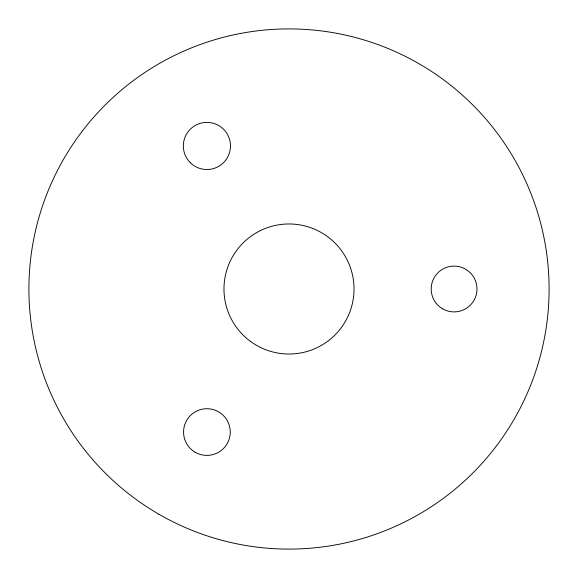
<?xml version="1.0" encoding="UTF-8"?>
<svg xmlns="http://www.w3.org/2000/svg" width="578" height="578" viewBox="0 0 578 578"><rect width="100%" height="100%" fill="white"/><g stroke="black" fill="none" stroke-linecap="round" stroke-linejoin="round"><path stroke-width="0.87" d="M190.241 162.613A23.568 23.568 0 0 0 229.676 152.043A23.568 23.568 0 0 0 200.804 123.179A23.568 23.568 0 0 0 190.241 162.613M442.64 308.833A22.896 22.896 0 0 0 476.98 289A22.896 22.896 0 0 0 442.64 269.167A22.896 22.896 0 0 0 442.64 308.833M195.234 452.271A23.344 23.344 0 0 0 230.254 432.055A23.344 23.344 0 0 0 195.234 411.839A23.344 23.344 0 0 0 195.234 452.271M158.95 514.254A260.1 260.1 0 0 0 549.1 289A260.1 260.1 0 0 0 158.95 63.746A260.1 260.1 0 0 0 158.95 514.254M250.404 341.331A65.025 65.025 0 0 0 353.62 296.254A65.025 65.025 0 0 0 262.976 229.408A65.025 65.025 0 0 0 250.404 341.331"/></g></svg>
